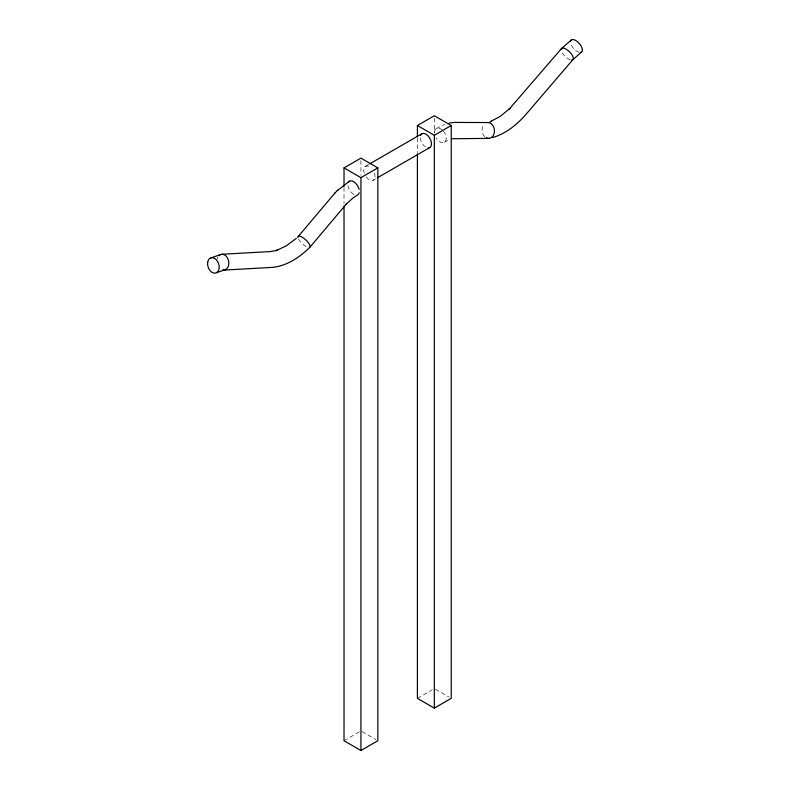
<?xml version="1.0" encoding="UTF-8"?>
<svg xmlns="http://www.w3.org/2000/svg" width="790" height="790" viewBox="0 0 790 790"><rect width="100%" height="100%" fill="white"/><g stroke="black" fill="none" stroke-linecap="round" stroke-linejoin="round"><path stroke-width="0.59" stroke-dasharray="3.95 2.96" d="M436.357 128.513L444.839 124.385M444.345 142.309L449.135 139.741M365.612 166.236L368.812 164.389M366.313 176.93A7.969 4.602 60 0 0 373.156 180.258L376.356 178.422M344.015 740.734L359.875 731.58M417.406 698.36L432.209 689.818M435.379 689.206L449.115 697.145M361.988 731.58L375.724 739.519M434.322 118.214L434.322 132.997M417.406 137.825L417.406 152.608M360.931 160.577L360.931 175.36M344.015 187.595L344.015 203.603M374.411 173.188A7.969 4.602 60 0 1 373.156 180.258M364.358 173.296A7.969 4.602 60 0 1 365.099 166.542A7.969 4.602 60 0 1 371.132 168.063M425.563 146.97A7.969 4.602 60 0 1 420.231 137.045M443.466 131.229A7.969 4.957 59.9 0 1 444.869 141.924A7.969 4.957 59.9 0 1 436.06 137.894M434.49 132.295A7.969 4.957 59.9 0 1 442.064 129.817M484.724 136.729A7.989 6.192 82.8 0 1 483.115 125.551M570.38 59.833A7.999 3.15 44.6 0 1 562.016 52.357M579.031 52.308A7.969 3.762 48.9 0 1 571.091 44.457M353.792 194.389A7.969 4.523 57.9 0 1 347.926 184.771M306.174 246.658A7.989 2.597 43.2 0 1 298.363 238.639M217.151 258.942A7.999 5.886 78.5 0 1 217.803 257.175"/><path stroke-width="1.19" d="M298.097 236.664L335.148 192.8M310.075 247.053L346.652 203.642L346.178 204.126L352.844 198.093L357.781 194.784A7.969 4.523 57.9 0 0 359.183 192.75M561.354 48.733L509.293 109.03L509.906 108.437L500.08 116.505L490.057 121.759L491.449 121.285M573.175 59.329L526.209 114.116C517.124 124.504 505.926 133.727 492.466 137.618M337.32 190.607L349.476 181.186M334.674 193.283L337.883 190.035M561.937 48.16L571.565 39.757M572.582 59.902L581.381 52.229M296.398 238.244L286.207 245.907L275.927 250.707L277.31 250.242L270.387 251.576L221.546 254.281M344.015 186.361L344.015 167.885L360.931 158.119L377.837 167.885L377.837 740.734L360.931 750.5L344.015 740.734L344.015 206.072M417.406 136.601L417.406 125.511L434.322 115.745L451.228 125.511L451.228 698.36L434.322 708.126L417.406 698.36L417.406 153.843M369.878 163.767L422.087 133.629M344.015 167.885L360.931 177.641L377.837 167.885M417.406 125.511L434.322 135.278L451.228 125.511M377.423 177.799L429.632 147.651M210.189 258.152L220.084 254.765M216.608 272.668L225.664 269.578M449.066 123.082L454.27 122.43L487.114 122.559A7.989 6.192 82.8 0 1 494.461 131.594A7.989 6.192 82.8 0 1 486.176 137.786M452.068 138.734L489.375 138.378M224.202 270.062L272.214 267.395C286.691 266.023 299.45 257.491 309.601 247.537A7.989 2.597 43.2 0 0 305.137 239.311A7.989 2.597 43.2 0 0 298.018 237.504M434.322 135.278L434.322 708.126M360.931 177.641L360.931 750.5M420.497 135.534A7.969 4.602 60 0 1 429.523 137.806A7.969 4.602 60 0 1 428.417 147.918M561.157 49.661A7.999 3.15 44.6 0 1 569.531 51.844A7.999 3.15 44.6 0 1 571.624 60.07M570.528 41.505A7.969 3.762 48.9 0 1 579.179 43.371A7.969 3.762 48.9 0 1 580.344 52.486M348.607 181.996A7.969 4.523 57.9 0 1 354.206 182.056A7.969 4.523 57.9 0 1 359.094 189.432M218.81 255.753A7.999 5.886 78.5 0 1 228.488 260.344A7.999 5.886 78.5 0 1 222.642 269.992M207.691 262.201A7.969 5.52 71.1 0 0 215.245 273.133A7.969 5.52 71.1 0 0 217.26 260.917A7.969 5.52 71.1 0 0 207.691 262.201"/></g></svg>
